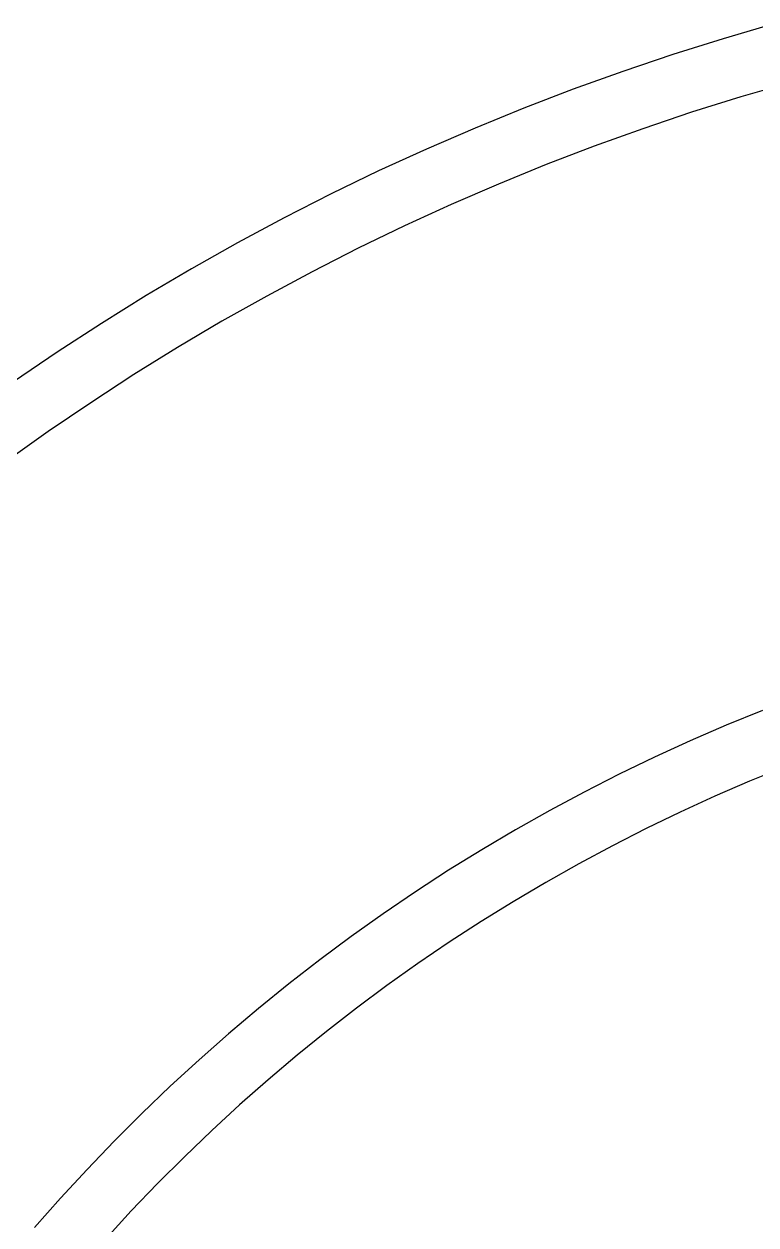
# Model space of a CAD drawing. Header units: metres. Extents: x 0.1 to 21.3, y -11.9 to -0.1.
# Drawn here: x 13.334 to 14.464, y -3.996 to -2.142 of the extents above; entities that cross this region are included whole.
import ezdxf

# ---------------------------------------------------------------- set-up
doc = ezdxf.new("R2010")
doc.units = ezdxf.units.M

msp = doc.modelspace()

# ---------------------------------------------------------------- linework, layer by layer
at = {"layer": 'GROUP2'}
for p, q in [((14.4915, -2.1423), (14.4133, -2.1651)), ((14.4133, -2.1651), (14.3355, -2.1894)), ((14.3355, -2.1894), (14.2583, -2.2154)), ((14.2583, -2.2154), (14.1817, -2.243)), ((14.1817, -2.243), (14.1057, -2.2722)), ((14.5167, -2.2327), (14.4404, -2.2548)), ((14.4404, -2.2548), (14.3645, -2.2786)), ((14.1057, -2.2722), (14.0303, -2.303)), ((14.3645, -2.2786), (14.2892, -2.3039)), ((14.0303, -2.303), (13.9555, -2.3353)), ((14.2892, -2.3039), (14.2144, -2.3309)), ((13.9555, -2.3353), (13.8815, -2.3692)), ((14.2144, -2.3309), (14.1402, -2.3594)), ((13.8815, -2.3692), (13.8081, -2.4047)), ((14.1402, -2.3594), (14.0666, -2.3894)), ((14.0666, -2.3894), (13.9937, -2.4209)), ((13.8081, -2.4047), (13.7356, -2.4416)), ((13.9937, -2.4209), (13.9214, -2.454)), ((13.7356, -2.4416), (13.6638, -2.4801)), ((13.9214, -2.454), (13.8498, -2.4886)), ((13.6638, -2.4801), (13.5928, -2.5201)), ((13.8498, -2.4886), (13.779, -2.5247)), ((13.5928, -2.5201), (13.5227, -2.5616)), ((13.779, -2.5247), (13.709, -2.5623)), ((13.5227, -2.5616), (13.4535, -2.6045)), ((13.709, -2.5623), (13.6397, -2.6013)), ((13.4535, -2.6045), (13.3852, -2.6488)), ((13.6397, -2.6013), (13.5713, -2.6417)), ((13.3852, -2.6488), (13.3179, -2.6946)), ((13.5713, -2.6417), (13.5038, -2.6836)), ((13.5038, -2.6836), (13.4371, -2.7269)), ((13.4371, -2.7269), (13.3714, -2.7716)), ((13.3714, -2.7716), (13.3066, -2.8176)), ((14.4738, -3.202), (14.4178, -3.2249)), ((14.4178, -3.2249), (14.3623, -3.2489)), ((14.3623, -3.2489), (14.3073, -3.2741)), ((14.3073, -3.2741), (14.2528, -3.3004)), ((14.5083, -3.2892), (14.4541, -3.3113)), ((14.2528, -3.3004), (14.1989, -3.3279)), ((14.4541, -3.3113), (14.4004, -3.3345)), ((14.1989, -3.3279), (14.1456, -3.3565)), ((14.4004, -3.3345), (14.3472, -3.3589)), ((14.1456, -3.3565), (14.0929, -3.3862)), ((14.3472, -3.3589), (14.2945, -3.3844)), ((14.0929, -3.3862), (14.0408, -3.417)), ((14.2945, -3.3844), (14.2423, -3.411)), ((14.2423, -3.411), (14.1907, -3.4386)), ((14.0408, -3.417), (13.9894, -3.4488)), ((14.1907, -3.4386), (14.1397, -3.4674)), ((13.9894, -3.4488), (13.9386, -3.4818)), ((13.9386, -3.4818), (13.8886, -3.5158)), ((14.1397, -3.4674), (14.0894, -3.4972)), ((14.0894, -3.4972), (14.0396, -3.528)), ((13.8886, -3.5158), (13.8393, -3.5509)), ((14.0396, -3.528), (13.9905, -3.5599)), ((13.8393, -3.5509), (13.7907, -3.5869)), ((13.9905, -3.5599), (13.9421, -3.5928)), ((13.7907, -3.5869), (13.7429, -3.624)), ((13.9421, -3.5928), (13.8944, -3.6267)), ((13.7429, -3.624), (13.6959, -3.6621)), ((13.8944, -3.6267), (13.8474, -3.6616)), ((13.6959, -3.6621), (13.6497, -3.7011)), ((13.8474, -3.6616), (13.8011, -3.6975)), ((13.6497, -3.7011), (13.6043, -3.7411)), ((13.8011, -3.6975), (13.7556, -3.7343)), ((13.6043, -3.7411), (13.5598, -3.7821)), ((13.7556, -3.7343), (13.7109, -3.7721)), ((13.7109, -3.7721), (13.667, -3.8108)), ((13.5598, -3.7821), (13.5161, -3.824)), ((13.667, -3.8108), (13.6239, -3.8504)), ((13.5161, -3.824), (13.4733, -3.8667)), ((13.6239, -3.8504), (13.5817, -3.891)), ((13.4733, -3.8667), (13.4314, -3.9104)), ((13.5817, -3.891), (13.5403, -3.9323)), ((13.4314, -3.9104), (13.3905, -3.9549)), ((13.5403, -3.9323), (13.4998, -3.9746)), ((13.3905, -3.9549), (13.3505, -4.0003)), ((13.4998, -3.9746), (13.4602, -4.0177))]:
    msp.add_line(p, q, dxfattribs=at)

doc.saveas('drawing.dxf')
